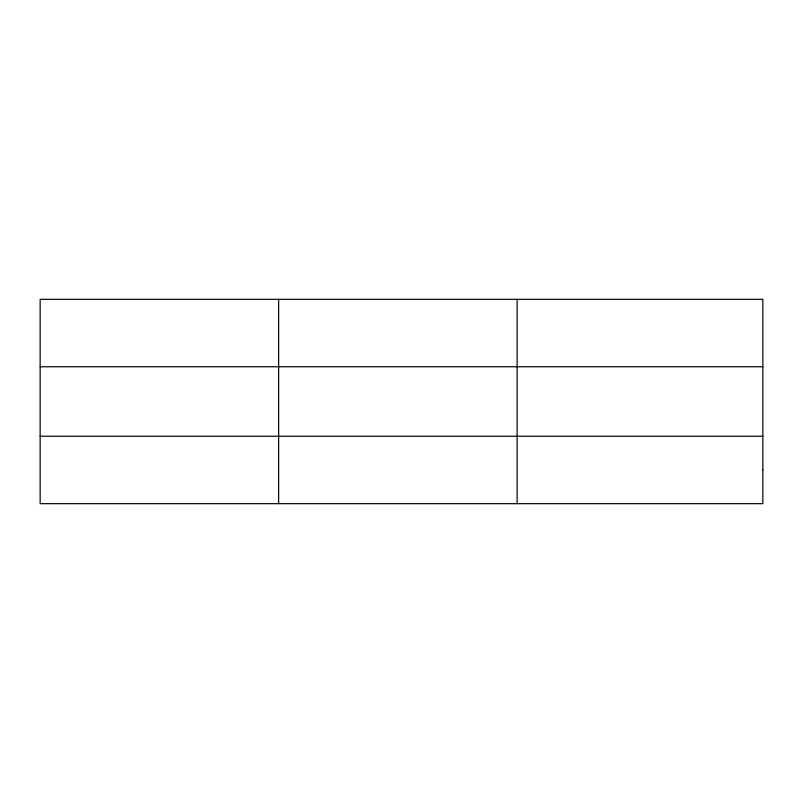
<?xml version="1.0" encoding="UTF-8"?>
<svg xmlns="http://www.w3.org/2000/svg" width="803" height="803" viewBox="0 0 803 803"><rect width="100%" height="100%" fill="white"/><g stroke="black" fill="none" stroke-linecap="round" stroke-linejoin="round"><path stroke-width="1.2" d="M278.641 299.328L278.641 503.672M517.132 299.328L517.132 503.672M40.15 366.76L762.85 366.76M40.15 436.24L762.85 436.24M762.85 469.956L762.85 503.672L40.15 503.672L40.15 299.328L762.85 299.328L762.85 469.956"/></g></svg>
